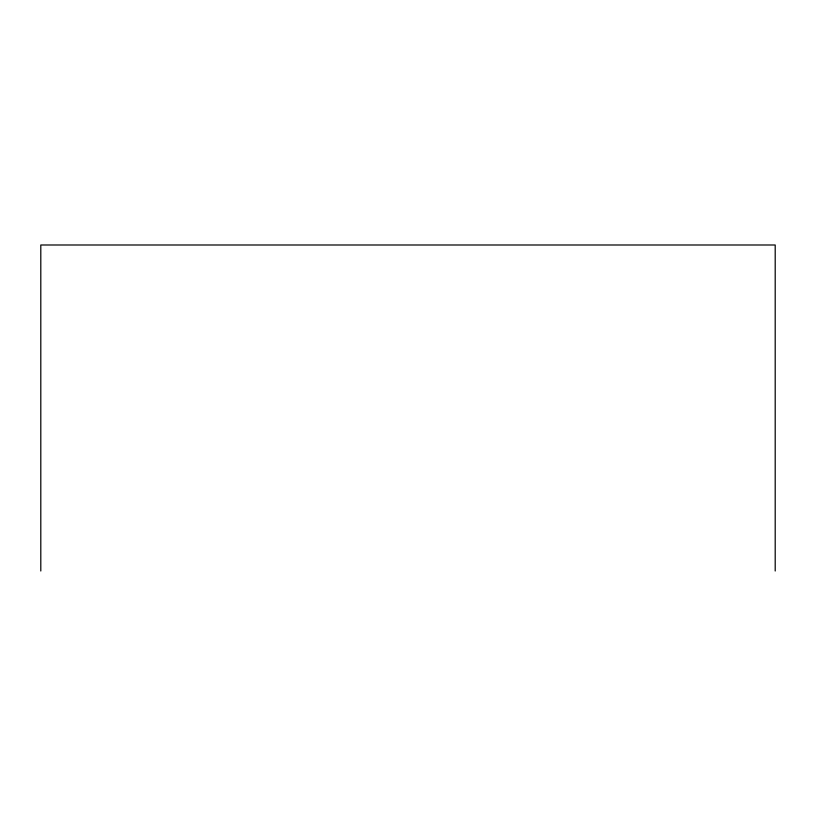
<?xml version="1.0" encoding="UTF-8"?>
<svg xmlns="http://www.w3.org/2000/svg" width="816" height="816" viewBox="0 0 816 816"><rect width="100%" height="100%" fill="white"/><g stroke="black" fill="none" stroke-linecap="round" stroke-linejoin="round"><path stroke-width="1.22" d="M775.2 571.006L775.2 244.994L40.8 244.994L40.8 571.006"/></g></svg>
